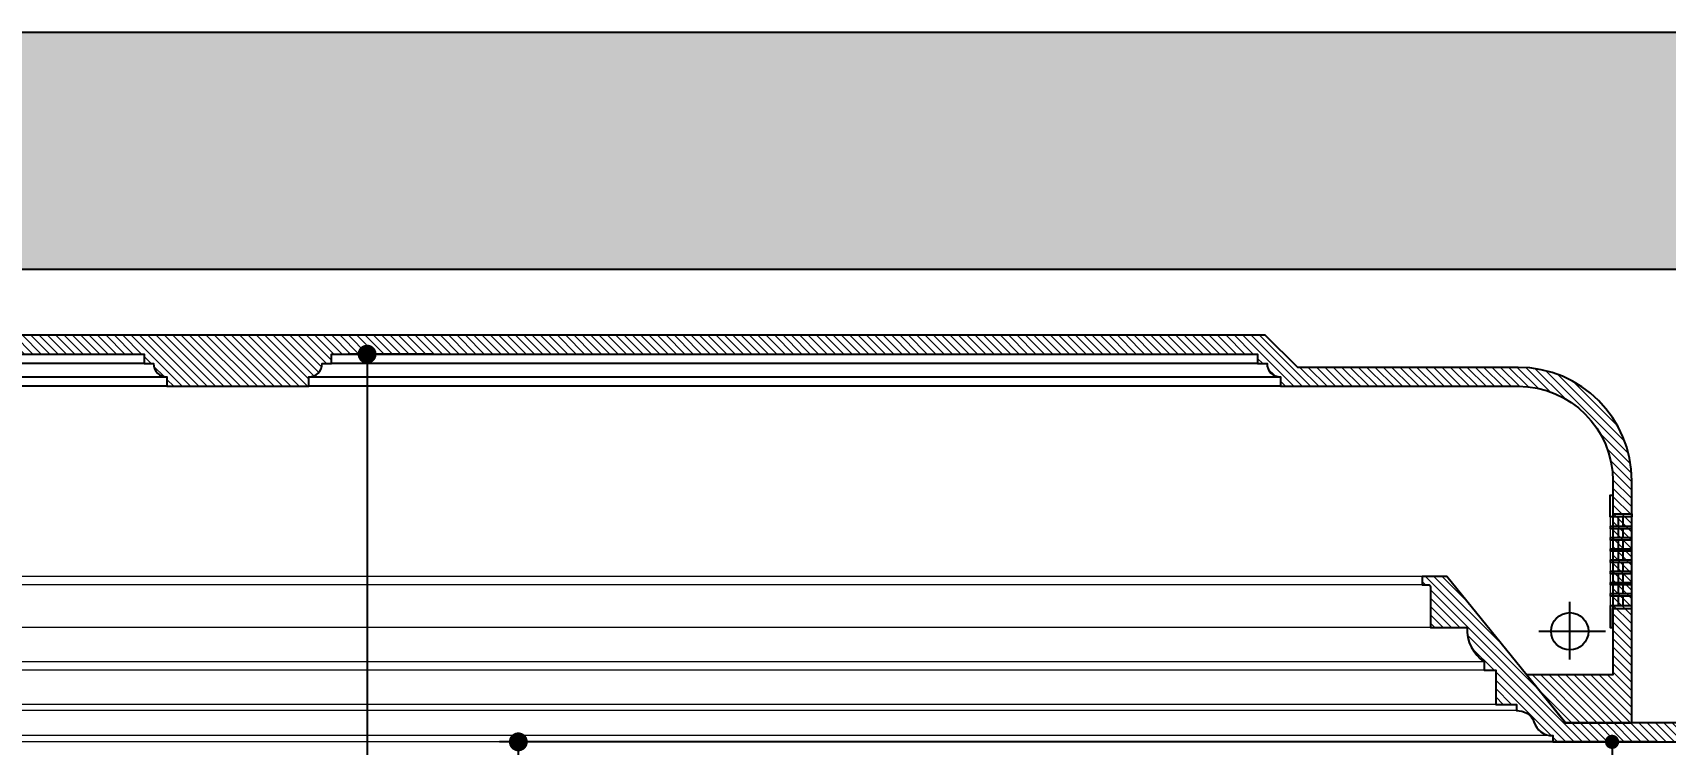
# Model space of a CAD drawing. Header units: inches. Extents: x 274057 to 444617, y 485849 to 635630.
# Drawn here: x 345899 to 347626, y 519497 to 520249 of the extents above; entities that cross this region are included whole.
import ezdxf

# ---------------------------------------------------------------- set-up
doc = ezdxf.new("R2010")
doc.units = ezdxf.units.IN
doc.header["$MEASUREMENT"] = 0
doc.linetypes.add('DASHDOT', pattern=[1, 0.5, -0.25, 0, -0.25])
for name, color, linetype in [('Calliper_wall hatch_CHB', 8, 'Continuous'), ('CQ centerline', 8, 'Continuous'), ('CQ Grg Gypsum', 41, 'Continuous'), ('CQ Light Elevation', 4, 'Continuous'), ('CQ PANEL DIMENSION', 1, 'Continuous'), ('CQ section wall', 3, 'Continuous'), ('CQ wall section', 5, 'Continuous'), ('FURNITURE', 252, 'Continuous'), ('ID-wall paper', 8, 'Continuous'), ('Layer7', 8, 'Continuous'), ('METAL', 5, 'Continuous'), ('PROJECTION', 8, 'Continuous')]:
    doc.layers.add(name, color=color, linetype=linetype)
for name, color, linetype, lineweight in [('CQ Grille', 211, 'A-4010 WALL SECTIONS$0$BATTING', 0), ('CQ gypsum 2', 42, 'Continuous', 0), ('CQ Gypsum Hatch', 8, 'Continuous', 20)]:
    doc.layers.add(name, color=color, linetype=linetype, lineweight=lineweight)
doc.styles.get("Standard").update_dxf_attribs({"font": 'arial.ttf'})
doc.linetypes.add('A-4010 WALL SECTIONS$0$BATTING', pattern='A,0.0001,-0.1,[134,ltypeshp.shx,S=0.1,R=0,X=-0.1,Y=0],-0.2,[134,ltypeshp.shx,S=0.1,R=180,X=0.1,Y=0],-0.1', length=0.4001000000000001)
doc.dimstyles.new('chester 15', dxfattribs={"dimscale": 0.15, "dimtxt": 150, "dimasz": 100, "dimexe": 100, "dimexo": 0, "dimgap": 80, "dimtad": 1, "dimdec": 0, "dimzin": 0, "dimdsep": 46, "dimtxsty": 'Standard', "dimblk": 'DOT', "dimcen": 100, "dimclrd": 1, "dimclre": 1, "dimclrt": 3, "dimadec": 0, "dimazin": 0, "dimtfac": 1, "dimtdec": 0, "dimtofl": 0, "dimtmove": 0, "dimatfit": 3, "dimfxl": 1, "dimtolj": 1, "dimtzin": 0, "dimlwd": -1, "dimarcsym": 0})
doc.dimstyles.new('CQ 20', dxfattribs={"dimscale": 0.2, "dimtxt": 150, "dimasz": 100, "dimexe": 100, "dimexo": 20, "dimgap": 80, "dimtad": 1, "dimdec": 0, "dimzin": 0, "dimdsep": 46, "dimtxsty": 'Standard', "dimblk": 'DOT', "dimcen": 100, "dimclrd": 1, "dimclre": 1, "dimclrt": 3, "dimadec": 0, "dimazin": 0, "dimtfac": 1, "dimtdec": 0, "dimtofl": 0, "dimtmove": 0, "dimatfit": 3, "dimfxl": 1, "dimtolj": 1, "dimtzin": 0, "dimlwd": -1, "dimarcsym": 0})
pattern_1 = [(224.9999999999999, (863766.5914405661, 132415.694420714), (4.419417382415921, -4.419417382415922), [])]

# ---------------------------------------------------------------- blocks, each defined once
blk = doc.blocks.new('ff15 section A and B')
at = {"layer": 'Calliper_wall hatch_CHB', "ltscale": 300}
h = blk.add_hatch(dxfattribs=at)
h.set_pattern_fill('AR-CONC', color=256, scale=10, angle=-13.97142328298541, style=0)
h.set_pattern_definition([(36.02857671701459, (-10204.60207190609, 0), (68.08902030313823, -23.40695012282104), [7.499999999999996, -82.49999999999994]), (341.0285767170146, (-10204.60207190609, 0), (4.696115536243486, 76.3439315510138), [5.999999999999996, -65.99999999999994]), (86.48002117701459, (-10198.92798695251, -1.950579099106356), (72.78513543292026, 52.93698073081826), [6.374019199999996, -70.11421119999994]), (32.21277671701459, (-10199.77331344676, 19.40832532037343), (99.57057156855156, -41.8295132602665), [11.25, -123.75]), (82.66421220701459, (-10191.47576978658, 15.92253007405435), (114.2200327004975, 71.96376963835556), [9.5610342, -105.171376]), (337.2127407070146, (-10199.77331344676, 19.40832532037343), (114.2200326282026, 71.96376960434822), [8.999999999999993, -99.00000009999994]), (7.028576717014596, (-10191.27634040141, 12.14186476061504), (48.20408439676929, -53.48239193755776), [7.5, -82.5]), (312.0285767170146, (-10191.27634040141, 12.14186476061504), (41.11958765836135, 64.49518506525862), [6, -66]), (57.48002145701459, (-10187.25933339629, 7.684998795658897), (89.32367130771898, 11.01279315133763), [6.374019000000001, -70.1142112]), (23.52857671701459, (-10204.60207190609, 0), (9.217332202967913, 32.01097604041668), [0, -65.19999999999999, 0, -67, 0, -66.25]), (353.5285767170146, (-10204.60207190609, 0), (35.05129027384089, 31.92285780031209), [0, -38.2, 0, -63.7, 0, -25.25]), (313.5285767170146, (-10226.24235463831, 5.384065682153026), (51.25843738430952, -15.07725946313922), [0, -25, 0, -78, 0, -103.5]), (303.5285767170146, (-10235.94651729849, 7.798444911818059), (59.01024838598843, -4.365975426402441), [0, -32.5, 0, -51.8, 0, -73.5])])
h.paths.add_polyline_path([(348877.4692059873, 520249.2839683096), (341276.3537984679, 520249.2839683096), (341276.3537984678, 519999.2839683951), (348877.4692059873, 519999.2839683681)])
h.paths.add_polyline_path([(348877.4692059873, 516299.2839683595), (341276.3537984678, 516299.2839683595), (341276.353798468, 516049.2839684301), (348877.4692059873, 516049.2839684301)])
at = {"layer": 'CQ section wall', "elevation": -2.668161488486587e-07}
for points in [[(348877.4692059873, 520249.2839683121), (341275.3537984679, 520249.2839683096)], [(341275.3537984678, 519999.2839683951), (348877.4692059873, 519999.2839683681)]]:
    blk.add_lwpolyline(points, dxfattribs=at)
blk = doc.blocks.new('ff15 section ceiling A and B')
at = {"layer": 'CQ Gypsum Hatch'}
h = blk.add_hatch(dxfattribs=at)
h.set_pattern_fill('ANSI31', color=256, scale=50, angle=180, style=0)
h.set_pattern_definition(pattern_1)
edge = h.paths.add_edge_path()
edge.add_line((332065.6782637458, 531551.4547540266), (332065.6782263991, 532245.4163776124))
edge.add_line((332065.6782263991, 532245.4163776124), (332045.6782263989, 532245.4163804308))
edge.add_line((332045.6782263989, 532245.4163804308), (332045.6782637458, 531564.9740375306))
edge.add_line((332045.6782637458, 531564.9740375306), (331890.8122676351, 531439.3348967673))
edge.add_line((331890.8122676351, 531439.3348967673), (331890.8122676352, 531413.4163786573))
edge.add_line((331890.8122676352, 531413.4163786573), (331899.5114529806, 531413.4163786573))
edge.add_line((331899.5114529806, 531413.4163786573), (331899.5114529806, 531419.3159787839))
edge.add_arc((331902.2419487927, 531419.3159787841), 2.730495812022127, 89.75209777635882, 180.0000000048857, ccw=False)
edge.add_line((331902.2537628194, 531422.0464490382), (331944.7841469523, 531422.0464490382))
edge.add_line((331944.7841469523, 531422.0464490382), (331944.7841469523, 531460.7916174831))
edge.add_arc((331946.5070290589, 531502.7276900264), 41.9714486658172, 267.6474098500829, 325.6081869534439)
edge.add_line((331981.1416258019, 531479.0201551153), (331989.7818599921, 531479.0201551153))
edge.add_line((331989.7818599921, 531479.0201551153), (331989.7818599919, 531491.0331089969))
edge.add_line((331989.7818599919, 531491.0331089969), (332026.0118476824, 531491.0331089969))
edge.add_line((332026.0118476824, 531491.0331089969), (332026.0118476824, 531512.9270566637))
edge.add_line((332026.0118476824, 531512.9270566637), (332032.6930510519, 531512.9270566637))
edge.add_arc((332051.3967741364, 531514.1546429674), 18.74396503827015, 112.0673333029448, 183.7551229113823, ccw=False)
edge.add_arc((332038.9054078332, 531550.8937917652), 20.12030587962656, 285.7141126401269, 361.5976365187827)
edge.add_line((332059.0178922653, 531551.4547540268), (332065.6782637458, 531551.4547540266))
edge.add_line((332065.6782637458, 531551.4547540266), (332065.6782637458, 531560.2595447644))
h = blk.add_hatch(dxfattribs=at)
h.set_pattern_fill('ANSI31', color=256, scale=50, angle=180, style=0)
h.set_pattern_definition(pattern_1)
edge = h.paths.add_edge_path()
edge.add_line((331689.6860767345, 526452.1340546021), (331689.6860767789, 526703.414412738))
edge.add_line((331689.6860767789, 526703.414412738), (331679.6860767789, 526703.4144127375))
edge.add_arc((331665.6782293622, 526703.548700945), 14.00849108827068, 359.4507427432638, 450.0000000001616)
edge.add_line((331665.6782293622, 526717.5571920334), (331665.6782293623, 526727.5571920334))
edge.add_line((331665.6782293623, 526727.5571920334), (331655.678227985, 526727.557192033))
edge.add_line((331655.6782279851, 526727.5571920329), (331655.6782291692, 527706.7716334428))
edge.add_line((331655.678229169, 527706.771633443), (331665.6782293623, 527706.7716334426))
edge.add_line((331665.6782293623, 527706.7716334425), (331665.6782293625, 527716.7716334424))
edge.add_arc((331665.6782293623, 527730.7801245307), 14.00849108815448, 270.0000000005076, 360.5492572549534)
edge.add_line((331679.6860767787, 527730.9144127378), (331689.6860767133, 527730.9144127377))
edge.add_line((331689.6860767134, 527730.9144127378), (331689.6860767789, 527880.9145586584))
edge.add_line((331689.6860767787, 527880.9145586584), (331679.6860767789, 527880.9145586578))
edge.add_arc((331665.6782293623, 527881.0488468658), 14.00849108816001, 359.4507427423929, 449.9999999993524)
edge.add_line((331665.6782293625, 527895.0573379537), (331665.6782293624, 527905.0573379537))
edge.add_line((331665.6782293624, 527905.0573379537), (331655.6782279851, 527905.0573379534))
edge.add_line((331655.6782279851, 527905.0573379535), (331655.6782291692, 528884.271633443))
edge.add_line((331655.6782291693, 528884.271633443), (331665.6782293623, 528884.2716334425))
edge.add_line((331665.6782293623, 528884.2716334425), (331665.6782293624, 528894.2716334425))
edge.add_arc((331665.6782293623, 528908.2801245307), 14.00849108830988, 270.0000000001041, 360.5492572545438)
edge.add_line((331679.686076779, 528908.4144127378), (331689.6860767132, 528908.4144127378))
edge.add_line((331689.6860767132, 528908.4144127378), (331689.6860767789, 529058.4142668165))
edge.add_line((331689.6860767789, 529058.4142668166), (331679.6860767786, 529058.4142668159))
edge.add_arc((331665.6782293622, 529058.5485550237), 14.0084910881034, 359.4507427424481, 449.9999999991214)
edge.add_line((331665.6782293623, 529072.5570461117), (331665.6782293621, 529082.5570461118))
edge.add_line((331665.6782293622, 529082.5570461117), (331655.678227985, 529082.5570461113))
edge.add_line((331655.678227985, 529082.5570461114), (331655.6782291689, 530061.7716334431))
edge.add_line((331655.6782291689, 530061.771633443), (331665.6782293622, 530061.7716334425))
edge.add_line((331665.6782293622, 530061.7716334425), (331665.6782293623, 530071.7716334424))
edge.add_arc((331665.6782293623, 530085.7801245307), 14.00849108825339, 270.0000000001615, 360.5492572548936)
edge.add_line((331679.6860767789, 530085.9144127378), (331689.6860767787, 530085.9144127377))
edge.add_line((331689.6860767787, 530085.9144127378), (331689.6860767786, 530235.9144127374))
edge.add_line((331689.6860767786, 530235.9144127374), (331679.6860767787, 530235.9144127369))
edge.add_arc((331665.6782293623, 530236.0487009448), 14.00849108818704, 359.4507427428561, 449.999999999988)
edge.add_line((331665.6782293623, 530250.0571920329), (331665.6782293623, 530260.0571920329))
edge.add_line((331665.6782293623, 530260.0571920329), (331655.678227985, 530260.0571920327))
edge.add_line((331655.6782279849, 530260.0571920325), (331655.6782291688, 531239.2734851332))
edge.add_line((331655.6782291688, 531239.2734851334), (331665.6782293621, 531239.2734851331))
edge.add_line((331665.6782293621, 531239.273485133), (331665.6782293622, 531249.2734851328))
edge.add_arc((331665.6782293619, 531263.2819762214), 14.00849108843663, 270.0000000012017, 360.5492572539634)
edge.add_line((331679.6860767787, 531263.4162644283), (331689.6860767787, 531263.4162644283))
edge.add_line((331689.6860767787, 531263.4162644283), (331689.6860767531, 531413.4162644285))
edge.add_line((331689.6860767531, 531413.4162644285), (331689.6860767531, 531514.9739233013))
edge.add_arc((331789.6860767531, 531514.9739233013), 100.0000000000745, 89.9999999999851, 179.9999999999851, ccw=False)
edge.add_line((331789.6860767531, 531614.9739233013), (331994.9572100234, 531614.9739233012))
edge.add_line((331994.9572100234, 531614.9739233013), (331994.9572100234, 531523.825239419))
edge.add_line((331994.9572100232, 531523.825239419), (332045.6782637457, 531564.9740375305))
edge.add_line((332045.6782637458, 531564.9740375306), (332045.6782597142, 531634.9739233013))
edge.add_line((332045.6782597141, 531634.9739233013), (331789.6860767531, 531634.9739233014))
edge.add_arc((331789.6860767531, 531514.9739233013), 120.000000000095, 89.9999999999729, 179.9999999999796)
edge.add_line((331669.6860767531, 531514.9739233013), (331669.6860767132, 531413.4162644197))
edge.add_line((331669.6860767133, 531413.4162644197), (331669.6860767707, 531281.7407616468))
edge.add_line((331669.6860767706, 531281.7407616468), (331635.6782291779, 531247.4053303335))
edge.add_line((331635.6782291779, 531247.4053303336), (331635.6782237632, 526719.4256441421))
edge.add_line((331635.6782237632, 526719.4256441419), (331669.6860767706, 526685.0902073615))
edge.add_line((331669.6860767706, 526685.0902073616), (331669.6860767531, 526451.8586056066))
edge.add_arc((331789.686076753, 526451.8586055543), 119.9999999999142, 179.9999999749922, 270.00000000002)
edge.add_line((331789.6860767531, 526331.8586055543), (332045.6782583896, 526331.8586055541))
edge.add_line((332045.6782583895, 526331.8586055541), (332045.6782583895, 526401.858605554))
edge.add_line((332045.6782583895, 526401.8586055541), (331994.9572091039, 526443.0074000662))
edge.add_line((331994.957209104, 526443.0074000661), (331994.9572091043, 526351.8586055541))
edge.add_line((331994.9572091041, 526351.8586055541), (331789.686076753, 526351.8586055542))
edge.add_arc((331789.6860767534, 526451.8586055543), 100.0000000001877, 179.9999999982865, 269.9999999998314, ccw=False)
at = {"layer": 'CQ Grg Gypsum'}
for points, elevation in [([(332065.6782637458, 531551.4547540266), (332065.6782263991, 532245.4163776124), (332045.6782263989, 532245.4163804308), (332045.6782637458, 531564.9740375306), (331890.8122676351, 531439.3348967673), (331890.8122676352, 531413.4163786573), (331899.5114529806, 531413.4163786573), (331899.5114529806, 531419.3159787839, -0.4154813949706535), (331902.2537628194, 531422.0464490382), (331944.7841469523, 531422.0464490382), (331944.7841469523, 531460.7916174831, 0.2584350037517542), (331981.1416258019, 531479.0201551153), (331989.7818599921, 531479.0201551153), (331989.7818599919, 531491.0331089969), (332026.0118476824, 531491.0331089969), (332026.0118476824, 531512.9270566637), (332032.6930510519, 531512.9270566637, -0.3234142676471498), (332044.3547423907, 531531.5254810085, 0.3437592340717269), (332059.0178922653, 531551.4547540268), (332065.6782637458, 531551.4547540266), (332065.6782637458, 531560.2595447644)], 1.466518336039335e-07), ([(331655.678227985, 529082.5570461114), (331655.6782291689, 530061.771633443), (331665.6782293622, 530061.7716334425), (331665.6782293623, 530071.7716334425, 0.4170241339901252), (331679.6860767789, 530085.9144127378), (331689.6860767787, 530085.9144127378), (331689.6860767786, 530235.9144127374), (331679.6860767787, 530235.9144127369, 0.417024134003028), (331665.6782293623, 530250.0571920329), (331665.6782293623, 530260.0571920329), (331655.6782279849, 530260.0571920325), (331655.6782291688, 531239.2734851334), (331665.6782293621, 531239.273485133), (331665.6782293622, 531249.273485133, 0.4170241339901252), (331679.6860767787, 531263.4162644283), (331689.6860767787, 531263.4162644283), (331689.6860767531, 531413.4162644285), (331689.6860767531, 531514.9739233013, -0.4142135623731112), (331789.6860767531, 531614.9739233013), (331994.9572100234, 531614.9739233013), (331994.9572100235, 531523.8251287893), (332045.6782593092, 531564.9739233013), (332045.678259309, 531634.9739233013), (331789.6860767531, 531634.9739233013, 0.4142135623730951), (331669.6860767531, 531514.9739233013), (331669.6860767133, 531413.4162644197), (331669.6860767706, 531281.7407616468), (331635.6782291779, 531247.4053303336), (331635.6782237632, 526719.4256441419)], 0.001452036967413067)]:
    blk.add_lwpolyline(points, format="xyb", dxfattribs=dict(at, elevation=elevation))
at = {"layer": 'CQ Light Elevation'}
for p, q in [((331948.7800861925, 531536.666120148, 0.001452255525477963), (331948.7800861922, 531607.3478884622, 0.001451833023507758)), ((331948.7800861922, 531536.666120148, 0.001452255525477963), (331948.7800861922, 531607.3478884622, 0.001451833023507758)), ((331978.7334013174, 531569.3995813602, 0.001452081799269735), (331917.5240340048, 531569.3995813602, 0.001452036967413067)), ((331978.7334013176, 531569.3995813602, 0.001452081799269735), (331917.5240340048, 531569.3995813602, 0.001452036967413067))]:
    blk.add_line(p, q, dxfattribs=at)
for centre in [(331948.7800861922, 531569.3995813604, 0.001452059860426229), (331948.7800861922, 531569.3995813602, 0.001452059860426232)]:
    blk.add_circle(centre, 19.72674953134264, dxfattribs=at)
blk = doc.blocks.new('_Dot')
at = {"color": 0, "linetype": 'ByBlock', "lineweight": -2}
blk.add_line((-0.5, 0), (-1, 0), dxfattribs=at)
at = {"color": 0, "linetype": 'ByBlock', "const_width": 0.5}
blk.add_lwpolyline([(-0.25, 0, 1), (0.25, 0, 1)], format="xyb", close=True, dxfattribs=at)
blk = doc.blocks.new('*D282')
at = {"layer": 'CQ PANEL DIMENSION', "color": 1, "lineweight": -2, "transparency": 16777216}
for p, q in [((347613.291099291, 519499.2839337786), (346392.8497915849, 519499.2839337786)), ((346674.3535546979, 516399.2839683149), (346392.8497915849, 516399.2839683149))]:
    blk.add_line(p, q, dxfattribs=at)
at = {"layer": 'CQ PANEL DIMENSION', "color": 1, "transparency": 16777216}
blk.add_line((346412.8497915849, 519479.2839337786), (346412.8497915849, 516419.2839683149), dxfattribs=at)
at = {"layer": 'Defpoints', "color": 0, "transparency": 16777216}
for p in [(347617.291099291, 519499.2839337786, -1.201643152447252e-07), (346412.8497915849, 516399.2839683149), (346678.3535546979, 516399.2839683149, 0.0001389208850455272)]:
    blk.add_point(p, dxfattribs=at)
at = {"layer": 'CQ PANEL DIMENSION', "color": 1, "transparency": 16777216, "xscale": 20, "yscale": 20, "zscale": 20}
for p, rotation in [((346412.8497915849, 519499.2839337786), 90), ((346412.8497915849, 516399.2839683149), 270)]:
    blk.add_blockref('_Dot', p, dxfattribs=dict(at, rotation=rotation))
at = {"layer": 'CQ PANEL DIMENSION', "color": 3, "transparency": 16777216, "insert": (346381.5223700298, 517949.2839510466), "char_height": 30, "attachment_point": 5, "rotation": 90}
blk.add_mtext('\\A1;3100', dxfattribs=at)
blk = doc.blocks.new('*D283')
at = {"layer": 'CQ PANEL DIMENSION', "color": 1, "lineweight": -2, "transparency": 16777216}
for p, q in [((346321.8977609777, 519909.2839683276), (346232.9391112331, 519909.2839683276)), ((346321.897760978, 516399.2839683148), (346232.9391112331, 516399.2839683148))]:
    blk.add_line(p, q, dxfattribs=at)
at = {"layer": 'CQ PANEL DIMENSION', "color": 1, "transparency": 16777216}
blk.add_line((346252.9391112331, 519889.2839683276), (346252.9391112331, 516419.2839683148), dxfattribs=at)
at = {"layer": 'Defpoints', "color": 0, "transparency": 16777216}
for p in [(346325.8977609777, 519909.2839683276, 0.001451770151264218), (346252.9391112331, 516399.2839683148), (346325.897760978, 516399.2839683148, -3.133333870597443e-05)]:
    blk.add_point(p, dxfattribs=at)
at = {"layer": 'CQ PANEL DIMENSION', "color": 1, "transparency": 16777216, "xscale": 20, "yscale": 20, "zscale": 20}
for p, rotation in [((346252.9391112331, 519909.2839683276), 90), ((346252.9391112331, 516399.2839683148), 270)]:
    blk.add_blockref('_Dot', p, dxfattribs=dict(at, rotation=rotation))
at = {"layer": 'CQ PANEL DIMENSION', "color": 3, "transparency": 16777216, "insert": (346221.611689678, 518154.283968321), "char_height": 30, "attachment_point": 5, "rotation": 90}
blk.add_mtext('\\A1;3510', dxfattribs=at)
blk = doc.blocks.new('DIFFUSER SEC')
at = {"layer": 'FURNITURE', "color": 251, "linetype": 'Continuous', "lineweight": 0}
for p, q in [((55028.50211812685, -20119.84090920478), (55028.50211812685, -20213.84090920665)), ((55051.50211812708, -20119.84090920478), (55051.50211812708, -20213.84090920665))]:
    blk.add_line(p, q, dxfattribs=at)
at = {"layer": 'Layer7', "linetype": 'DASHDOT', "ltscale": 1000}
for p, q in [((55028.66382887423, -20116.84090920667), (55028.50211812684, -20116.67919845927)), ((55048.50211812684, -20217.50150354892), (55047.84152378461, -20216.84090920667))]:
    blk.add_line(p, q, dxfattribs=at)
at = {"layer": 'METAL'}
for points in [[(55048.50211812684, -20096.84090920664), (55048.50211812684, -20116.84090920665), (55028.50211812685, -20116.84090920665), (55028.50211812685, -20119.84090920478), (55051.50211812708, -20119.84090920478), (55051.50211812708, -20096.84090920664), (55048.50211812684, -20096.84090920664)], [(55048.50211812684, -20236.84090920665), (55048.50211812684, -20216.84090920664), (55028.50211812685, -20216.84090920664), (55028.50211812685, -20213.84090920665), (55051.50211812708, -20213.84090920665), (55051.50211812708, -20236.84090920665), (55048.50211812684, -20236.84090920665)]]:
    blk.add_lwpolyline(points, dxfattribs=at)
for points in [[(55028.50211812685, -20130.21590920665), (55051.50211812708, -20130.21590920665), (55051.50211812708, -20132.21590920664), (55028.50211812685, -20132.21590920664)], [(55028.50211812685, -20142.09090920478), (55051.50211812708, -20142.09090920478), (55051.50211812708, -20144.09090920664), (55028.50211812685, -20144.09090920664)], [(55028.50211812685, -20153.96590920664), (55051.50211812708, -20153.96590920664), (55051.50211812708, -20155.96590920664), (55028.50211812685, -20155.96590920664)], [(55028.50211812685, -20165.84090920664), (55051.50211812708, -20165.84090920664), (55051.50211812708, -20167.84090920664), (55028.50211812685, -20167.84090920664)], [(55028.50211812685, -20177.71590920665), (55051.50211812708, -20177.71590920665), (55051.50211812708, -20179.71590920665), (55028.50211812685, -20179.71590920665)], [(55028.50211812685, -20189.59090920664), (55051.50211812708, -20189.59090920664), (55051.50211812708, -20191.59090920664), (55028.50211812685, -20191.59090920664)], [(55028.50211812685, -20201.46590920664), (55051.50211812708, -20201.46590920664), (55051.50211812708, -20203.46590920664), (55028.50211812685, -20203.46590920664)]]:
    blk.add_lwpolyline(points, close=True, dxfattribs=at)
at = {"layer": 'PROJECTION'}
for p, q in [((55037.50211812684, -20130.21590920665), (55037.50211812684, -20119.84090920478)), ((55042.50211812707, -20130.21590920665), (55042.50211812707, -20119.84090920478)), ((55037.50211812684, -20142.09090920478), (55037.50211812684, -20132.21590920664)), ((55037.50211812684, -20153.96590920664), (55037.50211812684, -20144.09090920664)), ((55042.50211812707, -20142.09090920478), (55042.50211812707, -20132.21590920664)), ((55042.50211812707, -20153.96590920664), (55042.50211812707, -20144.09090920664)), ((55037.50211812684, -20165.84090920664), (55037.50211812684, -20155.96590920664)), ((55042.50211812707, -20165.84090920664), (55042.50211812707, -20155.96590920664)), ((55037.50211812684, -20177.71590920665), (55037.50211812684, -20167.84090920664)), ((55037.50211812684, -20189.59090920664), (55037.50211812684, -20179.71590920665)), ((55042.50211812707, -20177.71590920665), (55042.50211812707, -20167.84090920664)), ((55042.50211812707, -20189.59090920664), (55042.50211812707, -20179.71590920665)), ((55037.50211812684, -20201.46590920664), (55037.50211812684, -20191.59090920664)), ((55042.50211812707, -20201.46590920664), (55042.50211812707, -20191.59090920664)), ((55037.50211812684, -20213.84090920665), (55037.50211812684, -20203.46590920664)), ((55042.50211812707, -20213.84090920665), (55042.50211812707, -20203.46590920664))]:
    blk.add_line(p, q, dxfattribs=at)
blk = doc.blocks.new('*D390')
at = {"layer": 'CQ PANEL DIMENSION', "color": 1, "lineweight": -2, "transparency": 16777216}
for p, q in [((347617.2910992912, 519499.2839337511), (347554.4559606337, 519499.2839337511)), ((347617.2910992912, 519299.2843366177), (347554.4559606337, 519299.2843366177))]:
    blk.add_line(p, q, dxfattribs=at)
at = {"layer": 'CQ PANEL DIMENSION', "color": 1, "transparency": 16777216}
blk.add_line((347569.4559606337, 519484.2839337511), (347569.4559606337, 519314.2843366177), dxfattribs=at)
at = {"layer": 'Defpoints', "color": 0, "transparency": 16777216}
for p in [(347617.2910992912, 519499.2839337511, -1.201643152447252e-07), (347569.4559606337, 519299.2843366177), (347617.2910992912, 519299.2843366177, -1.283666717956378e-07)]:
    blk.add_point(p, dxfattribs=at)
at = {"layer": 'CQ PANEL DIMENSION', "color": 1, "transparency": 16777216, "xscale": 15, "yscale": 15, "zscale": 15}
for p, rotation in [((347569.4559606337, 519499.2839337511), 90), ((347569.4559606337, 519299.2843366177), 270)]:
    blk.add_blockref('_Dot', p, dxfattribs=dict(at, rotation=rotation))
at = {"layer": 'CQ PANEL DIMENSION', "color": 3, "transparency": 16777216, "insert": (347545.9680684101, 519399.2841351843), "char_height": 22.5, "attachment_point": 5, "rotation": 90}
blk.add_mtext('\\A1;200', dxfattribs=at)

msp = doc.modelspace()

# ---------------------------------------------------------------- linework, layer by layer
at = {"layer": 'CQ centerline'}
for p, q in [((346017.1091652579, 519899.2839681116, 0.001451770151264218), (345037.8928721579, 519899.2839680773, 0.001451770151264218)), ((347194.6110169483, 519899.2839681117, 0.001451770151264218), (346215.3947238483, 519899.2839680774, 0.001451770151264218)), ((345013.8843810697, 519885.2754770233, 0.001451770151264218), (346041.1176563461, 519885.2754770233, 0.001451770151264218)), ((346191.3862327601, 519885.2754770234, 0.001451770151264218), (347218.6195080365, 519885.2754770234, 0.001451770151264218)), ((346041.2519445533, 519875.2761206949, 0.001451770151264218), (345013.7500928625, 519875.276120635, 0.001451770151264218)), ((347218.7537962436, 519875.2761206951, 0.001451770151264218), (346191.2519445528, 519875.2761206352, 0.001451770151264218))]:
    msp.add_line(p, q, dxfattribs=at)
at = {"layer": 'CQ gypsum 2'}
for p, q in [((347368.7539104727, 519674.1499298902, -1.201643152462454e-07), (342508.7542023145, 519674.1499298902, -1.201643152462454e-07)), ((347368.7539104727, 519665.4507445448, -1.201643152462454e-07), (342508.7542023145, 519665.4507445448, -1.201643152462454e-07)), ((347377.3839808535, 519620.1780505406, -1.201643152462454e-07), (342500.1241319337, 519620.1780505732, -1.201643152462454e-07)), ((347434.3576869308, 519583.8205716902, -1.201643152462454e-07), (342443.1504258565, 519583.8205717236, -1.201643152462454e-07)), ((347434.3576869307, 519575.1803374999, -1.201643152462454e-07), (342443.1504258565, 519575.1803375333, -1.201643152462454e-07)), ((347446.3706408124, 519538.9503498095, -1.201643152462454e-07), (342431.1374719748, 519538.9503498431, -1.201643152462454e-07)), ((347468.2645884792, 519532.2691464397, -1.201643152462454e-07), (342409.243524308, 519532.2691464736, -1.201643152462454e-07)), ((347505.670361381, 519505.9443052259, -1.201643152462454e-07), (342370.715826945, 519505.9443052602, -1.201643152462454e-07)), ((347506.7922858423, 519499.2839337453, -1.201643152462454e-07), (342370.7158269451, 519499.2839337796, -1.201643152462454e-07))]:
    msp.add_line(p, q, dxfattribs=at)

# ---------------------------------------------------------------- block references
at = {"layer": 'CQ Grille', "extrusion": (0, 0, -1), "zscale": -1}
msp.add_blockref('DIFFUSER SEC', (-402618.8135732434, 539857.1170308655, -0.001451770151264217), dxfattribs=at)
at = {"layer": 'CQ wall section'}
msp.add_blockref('ff15 section A and B', (-0.0005617505521513522, 0, 0.01769584066966049), dxfattribs=at)
at = {"layer": 'ID-wall paper', "rotation": 270}
msp.add_blockref('ff15 section ceiling A and B', (-184044.6624681845, 851564.9621974737, -2.668161488495284e-07), dxfattribs=at)

# ---------------------------------------------------------------- dimensions: what is measured, and where the dimension line sits
at = {"layer": 'CQ PANEL DIMENSION'}
for base, p1, p2, picture, middle in [((346252.9391112331, 516399.2839683148, 0.0176812743378815), (346325.8977609776, 519909.2839683273, 0.01913304448914572), (346325.8977609779, 516399.2839683145, 0.01764994099917552), '*D283', (346221.611689678, 518154.283968321, 0.0176812743378815)), ((346412.8497915849, 516399.2839683149, 0.0176812743378815), (347617.2910992909, 519499.2839337784, 0.01768115417356625), (346678.3535546978, 516399.2839683146, 0.01782019522292702), '*D282', (346381.5223700298, 517949.2839510466, 0.0176812743378815))]:
    dim = msp.add_linear_dim(base=base, p1=p1, p2=p2, angle=90, dimstyle='CQ 20', override={"dimtmove": 1}, dxfattribs=at)
    dim.commit()
    dim.dimension.update_dxf_attribs({"geometry": picture, "text_midpoint": middle})
dim = msp.add_linear_dim(base=(347569.4559606337, 519299.2843366177, 0.0176812743378815), p1=(347617.2910992911, 519499.2839337508, 0.01768115417356625), p2=(347617.2910992911, 519299.2843366175, 0.0176811459712097), angle=90, dimstyle='chester 15', dxfattribs=at)
dim.commit()
dim.dimension.update_dxf_attribs({"geometry": '*D390', "text_midpoint": (347545.9680684101, 519399.2841351843, 0.0176812743378815)})

doc.saveas('drawing.dxf')
